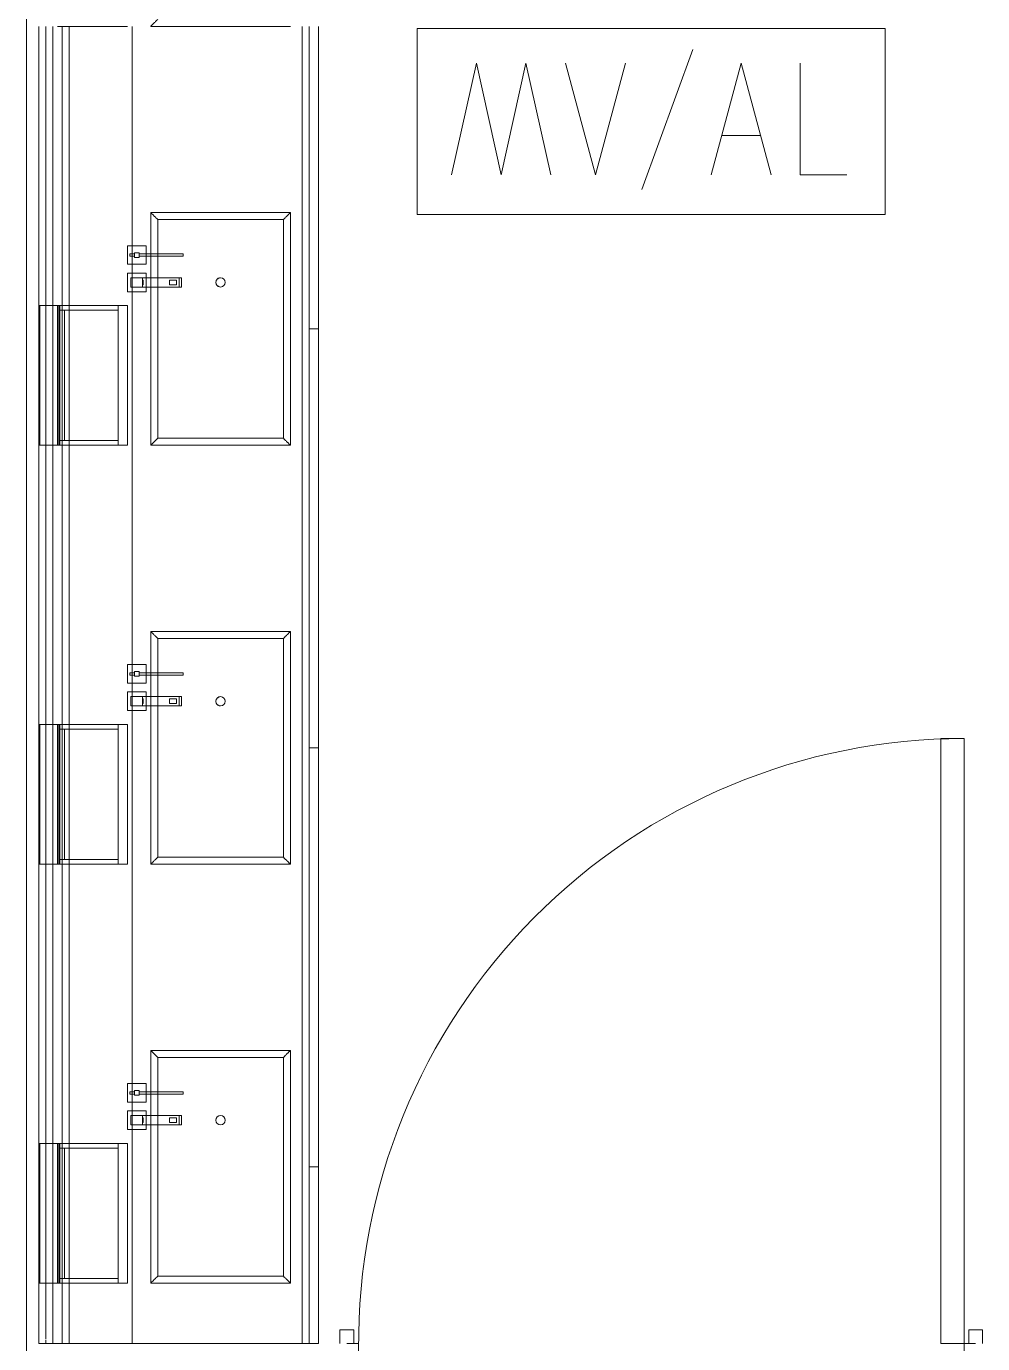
# Model space of a CAD drawing. Header units: millimetres. Extents: x 10569 to 232243, y -25347 to 80743.
# Drawn here: x 78989 to 81043, y 42952 to 45782 of the extents above; entities that cross this region are included whole.
import ezdxf

# ---------------------------------------------------------------- set-up
doc = ezdxf.new("R2010")
doc.units = ezdxf.units.MM
for name, color, linetype, lineweight in [('A-DETL-GENF', 92, 'Continuous', 20), ('A-DOOR', 31, 'Continuous', 20), ('A-DOOR-FRAM', 31, 'Continuous', 30), ('A-GENM', 13, 'Continuous', 20), ('A-WALL', 113, 'Continuous', 20)]:
    doc.layers.add(name, color=color, linetype=linetype, lineweight=lineweight)

# ---------------------------------------------------------------- blocks, each defined once
blk = doc.blocks.new('DLN-Single Door__X01_ - _M08_1300 x 2450 _WH_-16935537-TENDER DRAFT G_F')
at = {"layer": 'A-DOOR', "lineweight": 15}
for p, q in [((-660, 80), (-690, 80)), ((-690, 80), (-690, 50)), ((-660, 50), (-660, 80)), ((690, 80), (660, 80)), ((660, 80), (660, 50)), ((690, 50), (690, 80)), ((-675, 50), (-660, 50)), ((660, 50), (675, 50)), ((-690, -50), (-690, -80)), ((-660, -50), (-675, -50)), ((-660, -80), (-660, -50)), ((-600, -50), (-650, -50)), ((-650, -50), (-650, -1350)), ((-600, -1350), (-600, -50)), ((675, -50), (660, -50)), ((660, -50), (660, -80)), ((690, -80), (690, -50)), ((-690, -80), (-660, -80)), ((660, -80), (690, -80)), ((-650, -1350), (-600, -1350))]:
    blk.add_line(p, q, dxfattribs=at)
blk.add_arc((-650, -50), 1300, 270, 0.5, dxfattribs=at)
at = {"layer": 'A-DOOR-FRAM', "lineweight": 15}
for p, q in [((-625, 50), (-675, 50)), ((-625, 0), (-625, 50)), ((625, 50), (625, 0)), ((675, 50), (625, 50)), ((-650, -50), (-650, 0)), ((-650, 0), (-625, 0)), ((625, 0), (650, 0)), ((650, 0), (650, -50)), ((-675, -50), (-650, -50)), ((650, -50), (675, -50))]:
    blk.add_line(p, q, dxfattribs=at)
blk = doc.blocks.new('DLN_Counter _ Cabinet - DLN_Counter _ Cabinet-15606087-TENDER DRAFT G_F')
at = {"layer": 'A-GENM', "lineweight": 9}
for p, q in [((-235, 525), (235, 525)), ((-235, 255), (-235, 525)), ((235, 525), (235, 255)), ((235, 255), (-235, 255))]:
    blk.add_line(p, q, dxfattribs=at)
blk = doc.blocks.new('DLN_Counter _ Cabinet - DLN_Counter _ Cabinet-15606088-TENDER DRAFT G_F')
at = {"layer": 'A-GENM', "lineweight": 9}
for p, q in [((-235, 525), (235, 525)), ((-235, 255), (-235, 525)), ((235, 525), (235, 255)), ((235, 255), (-235, 255))]:
    blk.add_line(p, q, dxfattribs=at)
blk = doc.blocks.new('DLN_2D-MV_AL - MV_AL_RED_-1735445-TENDER DRAFT G_F')
at = {"layer": 'A-DETL-GENF'}
for p, q in [((502.5, 200), (-502.5, 200)), ((-502.5, 200), (-502.5, -200)), ((-502.5, 200), (502.5, 200)), ((-502.5, -200), (-502.5, 200)), ((502.5, -200), (502.5, 200)), ((502.5, 200), (502.5, -200)), ((89.3, 154.7), (-20.2, -146)), ((-375.6, 125), (-428.8, -115)), ((-375.6, 125), (-322.4, -115)), ((-269.2, 125), (-322.4, -115)), ((-269.2, 125), (-216, -115)), ((-120.1, -115), (-184.4, 125)), ((-120.1, -115), (-55.8, 125)), ((192.7, 125), (128.4, -115)), ((192.7, 125), (257, -115)), ((319.9, 125), (319.9, -115)), ((151.1, -30.3), (234.3, -30.3)), ((319.9, -115), (419.9, -115)), ((-502.5, -200), (502.5, -200)), ((502.5, -200), (-502.5, -200))]:
    blk.add_line(p, q, dxfattribs=at)

msp = doc.modelspace()

# ---------------------------------------------------------------- linework, layer by layer
at = {"layer": 'A-GENM', "lineweight": 9}
for p, q in [((79016.29296, 44882.48546), (79016.29296, 45782.48546)), ((79016.29296, 45782.48546), (79016.29296, 44882.48546)), ((79016.29296, 44882.48546), (79016.29296, 45782.48546)), ((79016.29296, 45782.48546), (79016.29296, 45182.48546)), ((79031.29296, 45782.48546), (79031.29296, 45182.48546)), ((79031.29296, 45782.48546), (79031.29296, 44882.48546)), ((79046.29296, 44882.48546), (79046.29296, 45782.48546)), ((79046.29296, 45782.48546), (79046.29296, 44882.48546)), ((79056.29296, 45782.48546), (79061.29296, 45782.48546)), ((79061.29296, 45782.48546), (79056.29296, 45782.48546)), ((79061.29296, 45782.48546), (79206.29296, 45782.48546)), ((79206.29296, 45782.48546), (79061.29296, 45782.48546)), ((79066.29296, 45782.48546), (79066.29296, 44882.48546)), ((79066.29296, 45782.48546), (79066.29296, 44882.48546)), ((79081.29296, 45782.48546), (79081.29296, 44882.48546)), ((79081.29296, 45782.48546), (79081.29296, 44882.48546)), ((79216.29296, 45311.22339), (79216.29296, 45782.48546)), ((79216.29296, 45782.48546), (79216.29296, 45311.22339)), ((79256.29296, 45782.48546), (79556.29296, 45782.48546)), ((79581.29296, 45782.48546), (79581.29296, 45669.49062)), ((79581.29296, 45782.48546), (79581.29296, 45669.49062)), ((79596.29296, 45782.48546), (79596.29296, 45132.48546)), ((79596.29296, 45132.48546), (79596.29296, 45782.48546)), ((79596.29296, 44882.48546), (79596.29296, 45782.48546)), ((79596.29296, 45782.48546), (79596.29296, 44882.48546)), ((79596.29296, 44882.48546), (79596.29296, 45782.48546)), ((79596.29296, 45782.48546), (79596.29296, 44882.48546)), ((79616.29296, 45782.48546), (79616.29296, 45132.48546)), ((79616.29296, 45132.48546), (79616.29296, 45782.48546)), ((79616.29296, 44882.48546), (79616.29296, 45782.48546)), ((79616.29296, 45782.48546), (79616.29296, 44882.48546)), ((79581.29296, 45669.30364), (79581.29296, 44883.17777)), ((79581.29296, 45669.30364), (79581.29296, 44883.17777)), ((79256.29296, 45293.72339), (79256.29296, 45382.48546)), ((79256.29296, 45382.48546), (79556.29296, 45382.48546)), ((79541.29296, 45367.48546), (79271.29296, 45367.48546)), ((79271.29296, 45367.48546), (79271.29296, 45293.72339)), ((79271.29296, 45293.72339), (79271.29296, 45367.48546)), ((79271.29296, 45367.48546), (79541.29296, 45367.48546)), ((79541.29296, 44897.48546), (79541.29296, 45367.48546)), ((79541.29296, 45367.48546), (79541.29296, 44897.48546)), ((79556.29296, 45382.48546), (79556.29296, 44882.48546)), ((79246.29296, 45311.22339), (79206.29296, 45311.22339)), ((79206.29296, 45311.22339), (79206.29296, 45271.22339)), ((79206.29296, 45271.22339), (79206.29296, 45311.22339)), ((79206.29296, 45311.22339), (79246.29296, 45311.22339)), ((79216.29296, 45293.72339), (79216.29296, 45311.22339)), ((79216.29296, 45311.22339), (79216.29296, 45293.72339)), ((79246.29296, 45293.72339), (79246.29296, 45311.22339)), ((79246.29296, 45311.22339), (79246.29296, 45293.72339)), ((79211.29296, 45293.72339), (79221.29296, 45293.72339)), ((79221.29296, 45293.72339), (79211.29296, 45293.72339)), ((79211.29296, 45293.72339), (79211.29296, 45288.72339)), ((79211.29296, 45293.72339), (79211.29296, 45288.72339)), ((79211.29296, 45288.72339), (79221.29296, 45288.72339)), ((79221.29296, 45288.72339), (79211.29296, 45288.72339)), ((79216.29296, 45288.72339), (79216.29296, 45293.72339)), ((79216.29296, 45293.72339), (79216.29296, 45288.72339)), ((79216.29296, 45271.22339), (79216.29296, 45288.72339)), ((79216.29296, 45288.72339), (79216.29296, 45271.22339)), ((79221.29296, 45296.22339), (79231.29296, 45296.22339)), ((79231.29296, 45296.22339), (79221.29296, 45296.22339)), ((79221.29296, 45286.22339), (79221.29296, 45296.22339)), ((79221.29296, 45296.22339), (79221.29296, 45293.72339)), ((79221.29296, 45288.72339), (79221.29296, 45293.72339)), ((79221.29296, 45293.72339), (79221.29296, 45288.72339)), ((79221.29296, 45293.72339), (79221.29296, 45288.72339)), ((79221.29296, 45288.72339), (79221.29296, 45286.22339)), ((79221.29296, 45286.22339), (79231.29296, 45286.22339)), ((79231.29296, 45286.22339), (79221.29296, 45286.22339)), ((79231.29296, 45296.22339), (79231.29296, 45293.72339)), ((79231.29296, 45296.22339), (79231.29296, 45286.22339)), ((79326.29296, 45293.72339), (79231.29296, 45293.72339)), ((79231.29296, 45293.72339), (79326.29296, 45293.72339)), ((79231.29296, 45293.72339), (79231.29296, 45288.72339)), ((79231.29296, 45288.72339), (79231.29296, 45293.72339)), ((79231.29296, 45293.72339), (79231.29296, 45288.72339)), ((79326.29296, 45288.72339), (79231.29296, 45288.72339)), ((79231.29296, 45288.72339), (79326.29296, 45288.72339)), ((79231.29296, 45288.72339), (79231.29296, 45286.22339)), ((79246.29296, 45289.51287), (79246.29296, 45293.72339)), ((79246.29296, 45293.72339), (79246.29296, 45289.51287)), ((79246.29296, 45271.22339), (79246.29296, 45288.72339)), ((79246.29296, 45288.72339), (79246.29296, 45271.22339)), ((79256.29296, 45290.03918), (79256.29296, 45293.72339)), ((79256.29296, 45242.48546), (79256.29296, 45288.72339)), ((79271.29296, 45293.72339), (79271.29296, 45290.82866)), ((79271.29296, 45290.82866), (79271.29296, 45293.72339)), ((79271.29296, 45288.72339), (79271.29296, 45242.48546)), ((79271.29296, 45242.48546), (79271.29296, 45288.72339)), ((79326.29296, 45288.72339), (79326.29296, 45293.72339)), ((79326.29296, 45293.72339), (79326.29296, 45288.72339)), ((79206.29296, 45271.22339), (79246.29296, 45271.22339)), ((79246.29296, 45271.22339), (79206.29296, 45271.22339)), ((79246.29296, 45252.48546), (79206.29296, 45252.48546)), ((79206.29296, 45252.48546), (79206.29296, 45212.48546)), ((79206.29296, 45212.48546), (79206.29296, 45252.48546)), ((79206.29296, 45252.48546), (79246.29296, 45252.48546)), ((79216.29296, 45252.48546), (79216.29296, 45271.22339)), ((79216.29296, 45271.22339), (79216.29296, 45252.48546)), ((79216.29296, 45242.48546), (79216.29296, 45252.48546)), ((79216.29296, 45252.48546), (79216.29296, 45242.48546)), ((79246.29296, 45242.48546), (79246.29296, 45252.48546)), ((79246.29296, 45252.48546), (79246.29296, 45242.48546)), ((79213.79296, 45242.48546), (79317.15915, 45242.48546)), ((79238.79296, 45242.48546), (79213.79296, 45242.48546)), ((79213.79296, 45222.48546), (79213.79296, 45242.48546)), ((79213.79296, 45242.48546), (79213.79296, 45222.48546)), ((79216.29296, 45222.48546), (79216.29296, 45242.48546)), ((79216.29296, 45242.48546), (79216.29296, 45222.48546)), ((79239.68409, 45242.48546), (79238.79296, 45242.48546)), ((79238.79296, 45242.48546), (79238.79296, 45222.48546)), ((79238.79296, 45237.48546), (79239.79296, 45237.48546)), ((79239.79296, 45237.48546), (79238.79296, 45237.48546)), ((79238.79296, 45227.48546), (79238.79296, 45237.48546)), ((79238.79296, 45237.48546), (79238.79296, 45227.48546)), ((79238.79296, 45227.48546), (79239.79296, 45227.48546)), ((79239.79296, 45227.48546), (79238.79296, 45227.48546)), ((79258.53236, 45242.48546), (79239.68409, 45242.48546)), ((79239.79296, 45237.48546), (79239.79296, 45227.48546)), ((79239.79296, 45237.48546), (79239.79296, 45227.48546)), ((79246.29296, 45222.48546), (79246.29296, 45242.48546)), ((79246.29296, 45242.48546), (79246.29296, 45222.48546)), ((79256.29296, 45222.48546), (79256.29296, 45242.48546)), ((79322.28945, 45242.48546), (79258.53236, 45242.48546)), ((79271.29296, 45242.48546), (79271.29296, 45222.48546)), ((79271.29296, 45222.48546), (79271.29296, 45242.48546)), ((79311.35044, 45237.48546), (79296.35044, 45237.48546)), ((79296.35044, 45237.48546), (79311.35044, 45237.48546)), ((79296.35044, 45237.48546), (79296.35044, 45227.48546)), ((79311.35044, 45227.48546), (79296.35044, 45227.48546)), ((79296.35044, 45227.48546), (79311.35044, 45227.48546)), ((79311.35044, 45227.48546), (79311.35044, 45237.48546)), ((79311.35044, 45237.48546), (79311.35044, 45227.48546)), ((79317.15915, 45242.48546), (79322.28945, 45242.48546)), ((79317.15915, 45242.48546), (79317.15915, 45222.48546)), ((79322.28945, 45242.48546), (79322.28945, 45222.48546)), ((79206.29296, 45212.48546), (79246.29296, 45212.48546)), ((79246.29296, 45212.48546), (79206.29296, 45212.48546)), ((79213.79296, 45222.48546), (79238.79296, 45222.48546)), ((79317.15915, 45222.48546), (79213.79296, 45222.48546)), ((79216.29296, 45212.48546), (79216.29296, 45222.48546)), ((79216.29296, 45222.48546), (79216.29296, 45212.48546)), ((79216.29296, 44882.48546), (79216.29296, 45212.48546)), ((79216.29296, 45212.48546), (79216.29296, 44882.48546)), ((79238.79296, 45222.48546), (79258.53236, 45222.48546)), ((79246.29296, 45212.48546), (79246.29296, 45222.48546)), ((79246.29296, 45222.48546), (79246.29296, 45212.48546)), ((79256.29296, 44882.48546), (79256.29296, 45222.48546)), ((79258.53236, 45222.48546), (79322.28945, 45222.48546)), ((79271.29296, 45222.48546), (79271.29296, 44897.48546)), ((79271.29296, 44897.48546), (79271.29296, 45222.48546)), ((79322.28945, 45222.48546), (79317.15915, 45222.48546)), ((79016.29296, 45182.48546), (79016.29296, 44882.48546)), ((79016.29296, 45182.48546), (79046.29296, 45182.48546)), ((79018.29296, 45182.48546), (79016.29296, 45182.48546)), ((79016.29296, 44882.48546), (79016.29296, 45182.48546)), ((79016.29296, 45182.48546), (79016.29296, 44882.48546)), ((79046.29296, 45182.48546), (79018.29296, 45182.48546)), ((79018.29296, 45182.48546), (79018.29296, 44882.48546)), ((79018.29296, 45182.48546), (79018.29296, 44882.48546)), ((79031.29296, 45182.48546), (79031.29296, 44882.48546)), ((79046.29296, 45182.48546), (79061.29296, 45182.48546)), ((79059.29296, 45182.48546), (79046.29296, 45182.48546)), ((79056.29296, 44882.48546), (79056.29296, 45182.48546)), ((79056.29296, 45182.48546), (79061.29296, 45182.48546)), ((79061.29296, 45182.48546), (79056.29296, 45182.48546)), ((79056.29296, 45182.48546), (79056.29296, 44882.48546)), ((79061.29296, 45182.48546), (79059.29296, 45182.48546)), ((79059.29296, 45182.48546), (79059.29296, 44882.48546)), ((79059.29296, 45182.48546), (79059.29296, 44882.48546)), ((79061.29296, 45182.48546), (79206.29296, 45182.48546)), ((79206.29296, 45182.48546), (79061.29296, 45182.48546)), ((79061.29296, 45182.48546), (79061.29296, 44882.48546)), ((79061.29296, 45182.48546), (79061.29296, 44882.48546)), ((79186.29296, 45182.48546), (79061.29296, 45182.48546)), ((79061.29296, 45182.48546), (79186.29296, 45182.48546)), ((79061.29296, 45172.48546), (79061.29296, 45182.48546)), ((79061.29296, 45172.48546), (79061.29296, 45182.48546)), ((79186.29296, 45172.48546), (79061.29296, 45172.48546)), ((79061.29296, 45172.48546), (79071.29296, 45172.48546)), ((79061.29296, 44892.48546), (79061.29296, 45172.48546)), ((79061.29296, 45172.48546), (79061.29296, 44892.48546)), ((79061.29296, 45172.48546), (79186.29296, 45172.48546)), ((79186.29296, 45172.48546), (79061.29296, 45172.48546)), ((79071.29296, 45172.48546), (79186.29296, 45172.48546)), ((79071.29296, 45172.48546), (79071.29296, 44892.48546)), ((79071.29296, 44892.48546), (79071.29296, 45172.48546)), ((79186.29296, 45182.48546), (79186.29296, 45172.48546)), ((79186.29296, 45172.48546), (79186.29296, 45182.48546)), ((79206.29296, 45182.48546), (79186.29296, 45182.48546)), ((79206.29296, 45182.48546), (79186.29296, 45182.48546)), ((79186.29296, 44882.48546), (79186.29296, 45182.48546)), ((79186.29296, 45182.48546), (79186.29296, 44882.48546)), ((79186.29296, 45172.48546), (79186.29296, 44892.48546)), ((79186.29296, 45172.48546), (79186.29296, 44892.48546)), ((79206.29296, 45182.48546), (79206.29296, 44882.48546)), ((79206.29296, 44882.48546), (79206.29296, 45182.48546)), ((79206.29296, 45182.48546), (79206.29296, 44882.48546)), ((79206.29296, 44882.48546), (79206.29296, 45182.48546)), ((79596.29296, 45132.48546), (79616.29296, 45132.48546)), ((79616.29296, 45132.48546), (79596.29296, 45132.48546)), ((79596.29296, 44882.48546), (79596.29296, 45132.48546)), ((79596.29296, 45132.48546), (79596.29296, 44882.48546)), ((79596.29296, 45132.48546), (79616.29296, 45132.48546)), ((79616.29296, 45132.48546), (79596.29296, 45132.48546)), ((79616.29296, 44882.48546), (79616.29296, 45132.48546)), ((79616.29296, 45132.48546), (79616.29296, 44882.48546)), ((79071.29296, 44892.48546), (79061.29296, 44892.48546)), ((79061.29296, 44892.48546), (79186.29296, 44892.48546)), ((79186.29296, 44892.48546), (79061.29296, 44892.48546)), ((79061.29296, 44892.48546), (79186.29296, 44892.48546)), ((79061.29296, 44882.48546), (79061.29296, 44892.48546)), ((79061.29296, 44882.48546), (79061.29296, 44892.48546)), ((79186.29296, 44892.48546), (79071.29296, 44892.48546)), ((79186.29296, 44892.48546), (79186.29296, 44882.48546)), ((79186.29296, 44882.48546), (79186.29296, 44892.48546)), ((79271.29296, 44897.48546), (79541.29296, 44897.48546)), ((79541.29296, 44897.48546), (79271.29296, 44897.48546)), ((79016.29296, 43982.48546), (79016.29296, 44882.48546)), ((79016.29296, 44882.48546), (79016.29296, 43982.48546)), ((79016.29296, 43982.48546), (79016.29296, 44882.48546)), ((79016.29296, 44882.48546), (79016.29296, 44282.48546)), ((79016.29296, 44882.48546), (79018.29296, 44882.48546)), ((79046.29296, 44882.48546), (79016.29296, 44882.48546)), ((79018.29296, 44882.48546), (79046.29296, 44882.48546)), ((79031.29296, 44882.48546), (79031.29296, 44282.48546)), ((79031.29296, 44882.48546), (79031.29296, 43982.48546)), ((79046.29296, 43982.48546), (79046.29296, 44882.48546)), ((79046.29296, 44882.48546), (79046.29296, 43982.48546)), ((79046.29296, 44882.48546), (79056.29296, 44882.48546)), ((79056.29296, 44882.48546), (79046.29296, 44882.48546)), ((79056.29296, 44882.48546), (79061.29296, 44882.48546)), ((79061.29296, 44882.48546), (79056.29296, 44882.48546)), ((79056.29296, 44882.48546), (79059.29296, 44882.48546)), ((79061.29296, 44882.48546), (79056.29296, 44882.48546)), ((79059.29296, 44882.48546), (79061.29296, 44882.48546)), ((79061.29296, 44882.48546), (79206.29296, 44882.48546)), ((79206.29296, 44882.48546), (79061.29296, 44882.48546)), ((79061.29296, 44882.48546), (79186.29296, 44882.48546)), ((79186.29296, 44882.48546), (79061.29296, 44882.48546)), ((79066.29296, 44882.48546), (79066.29296, 43982.48546)), ((79066.29296, 44882.48546), (79066.29296, 43982.48546)), ((79081.29296, 44882.48546), (79081.29296, 43982.48546)), ((79081.29296, 44882.48546), (79081.29296, 43982.48546)), ((79186.29296, 44882.48546), (79206.29296, 44882.48546)), ((79186.29296, 44882.48546), (79206.29296, 44882.48546)), ((79216.29296, 44411.22339), (79216.29296, 44882.48546)), ((79216.29296, 44882.48546), (79216.29296, 44411.22339)), ((79256.29296, 44882.48546), (79556.29296, 44882.48546)), ((79556.29296, 44882.48546), (79256.29296, 44882.48546)), ((79581.29296, 44882.48546), (79581.29296, 43983.17777)), ((79581.29296, 44882.48546), (79581.29296, 43983.17777)), ((79596.29296, 44882.48546), (79596.29296, 44232.48546)), ((79596.29296, 44232.48546), (79596.29296, 44882.48546)), ((79596.29296, 43982.48546), (79596.29296, 44882.48546)), ((79596.29296, 44882.48546), (79596.29296, 43982.48546)), ((79596.29296, 43982.48546), (79596.29296, 44882.48546)), ((79596.29296, 44882.48546), (79596.29296, 43982.48546)), ((79616.29296, 44882.48546), (79616.29296, 44232.48546)), ((79616.29296, 44232.48546), (79616.29296, 44882.48546)), ((79616.29296, 43982.48546), (79616.29296, 44882.48546)), ((79616.29296, 44882.48546), (79616.29296, 43982.48546)), ((79256.29296, 44393.72339), (79256.29296, 44482.48546)), ((79256.29296, 44482.48546), (79556.29296, 44482.48546)), ((79541.29296, 44467.48546), (79271.29296, 44467.48546)), ((79271.29296, 44467.48546), (79271.29296, 44393.72339)), ((79271.29296, 44393.72339), (79271.29296, 44467.48546)), ((79271.29296, 44467.48546), (79541.29296, 44467.48546)), ((79541.29296, 43997.48546), (79541.29296, 44467.48546)), ((79541.29296, 44467.48546), (79541.29296, 43997.48546)), ((79556.29296, 44482.48546), (79556.29296, 43982.48546)), ((79246.29296, 44411.22339), (79206.29296, 44411.22339)), ((79206.29296, 44411.22339), (79206.29296, 44371.22339)), ((79206.29296, 44371.22339), (79206.29296, 44411.22339)), ((79206.29296, 44411.22339), (79246.29296, 44411.22339)), ((79216.29296, 44393.72339), (79216.29296, 44411.22339)), ((79216.29296, 44411.22339), (79216.29296, 44393.72339)), ((79246.29296, 44393.72339), (79246.29296, 44411.22339)), ((79246.29296, 44411.22339), (79246.29296, 44393.72339)), ((79211.29296, 44393.72339), (79221.29296, 44393.72339)), ((79221.29296, 44393.72339), (79211.29296, 44393.72339)), ((79211.29296, 44393.72339), (79211.29296, 44388.72339)), ((79211.29296, 44393.72339), (79211.29296, 44388.72339)), ((79211.29296, 44388.72339), (79221.29296, 44388.72339)), ((79221.29296, 44388.72339), (79211.29296, 44388.72339)), ((79216.29296, 44388.72339), (79216.29296, 44393.72339)), ((79216.29296, 44393.72339), (79216.29296, 44388.72339)), ((79216.29296, 44371.22339), (79216.29296, 44388.72339)), ((79216.29296, 44388.72339), (79216.29296, 44371.22339)), ((79221.29296, 44396.22339), (79231.29296, 44396.22339)), ((79231.29296, 44396.22339), (79221.29296, 44396.22339)), ((79221.29296, 44386.22339), (79221.29296, 44396.22339)), ((79221.29296, 44396.22339), (79221.29296, 44393.72339)), ((79221.29296, 44393.72339), (79221.29296, 44388.72339)), ((79221.29296, 44393.72339), (79221.29296, 44388.72339)), ((79221.29296, 44388.72339), (79221.29296, 44393.72339)), ((79221.29296, 44388.72339), (79221.29296, 44386.22339)), ((79221.29296, 44386.22339), (79231.29296, 44386.22339)), ((79231.29296, 44386.22339), (79221.29296, 44386.22339)), ((79231.29296, 44396.22339), (79231.29296, 44393.72339)), ((79231.29296, 44396.22339), (79231.29296, 44386.22339)), ((79231.29296, 44393.72339), (79231.29296, 44388.72339)), ((79231.29296, 44393.72339), (79231.29296, 44388.72339)), ((79231.29296, 44393.72339), (79326.29296, 44393.72339)), ((79326.29296, 44393.72339), (79231.29296, 44393.72339)), ((79231.29296, 44388.72339), (79231.29296, 44393.72339)), ((79326.29296, 44388.72339), (79231.29296, 44388.72339)), ((79231.29296, 44388.72339), (79326.29296, 44388.72339)), ((79231.29296, 44388.72339), (79231.29296, 44386.22339)), ((79246.29296, 44388.72339), (79246.29296, 44393.72339)), ((79246.29296, 44393.72339), (79246.29296, 44388.72339)), ((79246.29296, 44371.22339), (79246.29296, 44388.72339)), ((79246.29296, 44388.72339), (79246.29296, 44371.22339)), ((79256.29296, 44388.72339), (79256.29296, 44393.72339)), ((79256.29296, 44342.48546), (79256.29296, 44388.72339)), ((79271.29296, 44393.72339), (79271.29296, 44388.72339)), ((79271.29296, 44388.72339), (79271.29296, 44393.72339)), ((79271.29296, 44388.72339), (79271.29296, 44342.48546)), ((79271.29296, 44342.48546), (79271.29296, 44388.72339)), ((79326.29296, 44388.72339), (79326.29296, 44393.72339)), ((79326.29296, 44393.72339), (79326.29296, 44388.72339)), ((79206.29296, 44371.22339), (79246.29296, 44371.22339)), ((79246.29296, 44371.22339), (79206.29296, 44371.22339)), ((79246.29296, 44352.48546), (79206.29296, 44352.48546)), ((79206.29296, 44352.48546), (79206.29296, 44312.48546)), ((79206.29296, 44312.48546), (79206.29296, 44352.48546)), ((79206.29296, 44352.48546), (79246.29296, 44352.48546)), ((79216.29296, 44352.48546), (79216.29296, 44371.22339)), ((79216.29296, 44371.22339), (79216.29296, 44352.48546)), ((79216.29296, 44342.48546), (79216.29296, 44352.48546)), ((79216.29296, 44352.48546), (79216.29296, 44342.48546)), ((79246.29296, 44342.48546), (79246.29296, 44352.48546)), ((79246.29296, 44352.48546), (79246.29296, 44342.48546)), ((79213.79296, 44342.48546), (79317.15915, 44342.48546)), ((79238.79296, 44342.48546), (79213.79296, 44342.48546)), ((79213.79296, 44322.48546), (79213.79296, 44342.48546)), ((79213.79296, 44342.48546), (79213.79296, 44322.48546)), ((79213.79296, 44322.48546), (79238.79296, 44322.48546)), ((79317.15915, 44322.48546), (79213.79296, 44322.48546)), ((79216.29296, 44322.48546), (79216.29296, 44342.48546)), ((79216.29296, 44342.48546), (79216.29296, 44322.48546)), ((79216.29296, 44312.48546), (79216.29296, 44322.48546)), ((79216.29296, 44322.48546), (79216.29296, 44312.48546)), ((79258.53236, 44342.48546), (79238.79296, 44342.48546)), ((79238.79296, 44342.48546), (79238.79296, 44322.48546)), ((79238.79296, 44337.48546), (79239.79296, 44337.48546)), ((79239.79296, 44337.48546), (79238.79296, 44337.48546)), ((79238.79296, 44327.48546), (79238.79296, 44337.48546)), ((79238.79296, 44337.48546), (79238.79296, 44327.48546)), ((79238.79296, 44327.48546), (79239.79296, 44327.48546)), ((79239.79296, 44327.48546), (79238.79296, 44327.48546)), ((79238.79296, 44322.48546), (79258.53236, 44322.48546)), ((79239.79296, 44337.48546), (79239.79296, 44327.48546)), ((79239.79296, 44337.48546), (79239.79296, 44327.48546)), ((79246.29296, 44322.48546), (79246.29296, 44342.48546)), ((79246.29296, 44342.48546), (79246.29296, 44322.48546)), ((79246.29296, 44312.48546), (79246.29296, 44322.48546)), ((79246.29296, 44322.48546), (79246.29296, 44312.48546)), ((79256.29296, 44322.48546), (79256.29296, 44342.48546)), ((79256.29296, 43982.48546), (79256.29296, 44322.48546)), ((79322.28945, 44342.48546), (79258.53236, 44342.48546)), ((79258.53236, 44322.48546), (79322.28945, 44322.48546)), ((79271.29296, 44342.48546), (79271.29296, 44322.48546)), ((79271.29296, 44322.48546), (79271.29296, 44342.48546)), ((79271.29296, 44322.48546), (79271.29296, 43997.48546)), ((79271.29296, 43997.48546), (79271.29296, 44322.48546)), ((79296.35044, 44337.48546), (79296.35044, 44327.48546)), ((79311.35044, 44337.48546), (79296.35044, 44337.48546)), ((79296.35044, 44337.48546), (79311.35044, 44337.48546)), ((79311.35044, 44327.48546), (79296.35044, 44327.48546)), ((79296.35044, 44327.48546), (79311.35044, 44327.48546)), ((79311.35044, 44327.48546), (79311.35044, 44337.48546)), ((79311.35044, 44337.48546), (79311.35044, 44327.48546)), ((79317.15915, 44342.48546), (79322.28945, 44342.48546)), ((79317.15915, 44342.48546), (79317.15915, 44322.48546)), ((79322.28945, 44322.48546), (79317.15915, 44322.48546)), ((79322.28945, 44342.48546), (79322.28945, 44322.48546)), ((79206.29296, 44312.48546), (79246.29296, 44312.48546)), ((79246.29296, 44312.48546), (79206.29296, 44312.48546)), ((79216.29296, 43982.48546), (79216.29296, 44312.48546)), ((79216.29296, 44312.48546), (79216.29296, 43982.48546)), ((79016.29296, 44282.48546), (79016.29296, 43982.48546)), ((79016.29296, 44282.48546), (79046.29296, 44282.48546)), ((79018.29296, 44282.48546), (79016.29296, 44282.48546)), ((79016.29296, 43982.48546), (79016.29296, 44282.48546)), ((79016.29296, 44282.48546), (79016.29296, 43982.48546)), ((79046.29296, 44282.48546), (79018.29296, 44282.48546)), ((79018.29296, 44282.48546), (79018.29296, 43982.48546)), ((79018.29296, 44282.48546), (79018.29296, 43982.48546)), ((79031.29296, 44282.48546), (79031.29296, 43982.48546)), ((79046.29296, 44282.48546), (79061.29296, 44282.48546)), ((79059.29296, 44282.48546), (79046.29296, 44282.48546)), ((79056.29296, 43982.48546), (79056.29296, 44282.48546)), ((79056.29296, 44282.48546), (79061.29296, 44282.48546)), ((79061.29296, 44282.48546), (79056.29296, 44282.48546)), ((79056.29296, 44282.48546), (79056.29296, 43982.48546)), ((79061.29296, 44282.48546), (79059.29296, 44282.48546)), ((79059.29296, 44282.48546), (79059.29296, 43982.48546)), ((79059.29296, 44282.48546), (79059.29296, 43982.48546)), ((79061.29296, 44282.48546), (79206.29296, 44282.48546)), ((79206.29296, 44282.48546), (79061.29296, 44282.48546)), ((79061.29296, 44282.48546), (79061.29296, 43982.48546)), ((79061.29296, 44282.48546), (79061.29296, 43982.48546)), ((79186.29296, 44282.48546), (79061.29296, 44282.48546)), ((79061.29296, 44282.48546), (79186.29296, 44282.48546)), ((79061.29296, 44272.48546), (79061.29296, 44282.48546)), ((79061.29296, 44272.48546), (79061.29296, 44282.48546)), ((79186.29296, 44272.48546), (79061.29296, 44272.48546)), ((79061.29296, 44272.48546), (79071.29296, 44272.48546)), ((79061.29296, 43992.48546), (79061.29296, 44272.48546)), ((79061.29296, 44272.48546), (79061.29296, 43992.48546)), ((79061.29296, 44272.48546), (79186.29296, 44272.48546)), ((79186.29296, 44272.48546), (79061.29296, 44272.48546)), ((79071.29296, 44272.48546), (79186.29296, 44272.48546)), ((79071.29296, 44272.48546), (79071.29296, 43992.48546)), ((79071.29296, 43992.48546), (79071.29296, 44272.48546)), ((79186.29296, 44282.48546), (79186.29296, 44272.48546)), ((79186.29296, 44272.48546), (79186.29296, 44282.48546)), ((79206.29296, 44282.48546), (79186.29296, 44282.48546)), ((79206.29296, 44282.48546), (79186.29296, 44282.48546)), ((79186.29296, 43982.48546), (79186.29296, 44282.48546)), ((79186.29296, 44282.48546), (79186.29296, 43982.48546)), ((79186.29296, 44272.48546), (79186.29296, 43992.48546)), ((79186.29296, 44272.48546), (79186.29296, 43992.48546)), ((79206.29296, 44282.48546), (79206.29296, 43982.48546)), ((79206.29296, 43982.48546), (79206.29296, 44282.48546)), ((79206.29296, 44282.48546), (79206.29296, 43982.48546)), ((79206.29296, 43982.48546), (79206.29296, 44282.48546)), ((79596.29296, 44232.48546), (79616.29296, 44232.48546)), ((79616.29296, 44232.48546), (79596.29296, 44232.48546)), ((79596.29296, 43982.48546), (79596.29296, 44232.48546)), ((79596.29296, 44232.48546), (79596.29296, 43982.48546)), ((79596.29296, 44232.48546), (79616.29296, 44232.48546)), ((79616.29296, 44232.48546), (79596.29296, 44232.48546)), ((79616.29296, 43982.48546), (79616.29296, 44232.48546)), ((79616.29296, 44232.48546), (79616.29296, 43982.48546)), ((79016.29296, 42952.48546), (79016.29296, 43982.48546)), ((79016.29296, 43982.48546), (79016.29296, 42952.48546)), ((79016.29296, 42952.48546), (79016.29296, 43982.48546)), ((79016.29296, 43982.48546), (79016.29296, 43382.48546)), ((79016.29296, 43982.48546), (79018.29296, 43982.48546)), ((79046.29296, 43982.48546), (79016.29296, 43982.48546)), ((79018.29296, 43982.48546), (79046.29296, 43982.48546)), ((79031.29296, 43982.48546), (79031.29296, 43382.48546)), ((79031.29296, 43982.48546), (79031.29296, 42962.74862)), ((79046.29296, 42952.48546), (79046.29296, 43982.48546)), ((79046.29296, 43982.48546), (79046.29296, 42952.48546)), ((79046.29296, 43982.48546), (79056.29296, 43982.48546)), ((79056.29296, 43982.48546), (79046.29296, 43982.48546)), ((79056.29296, 43982.48546), (79061.29296, 43982.48546)), ((79061.29296, 43982.48546), (79056.29296, 43982.48546)), ((79056.29296, 43982.48546), (79059.29296, 43982.48546)), ((79061.29296, 43982.48546), (79056.29296, 43982.48546)), ((79059.29296, 43982.48546), (79061.29296, 43982.48546)), ((79071.29296, 43992.48546), (79061.29296, 43992.48546)), ((79061.29296, 43992.48546), (79186.29296, 43992.48546)), ((79186.29296, 43992.48546), (79061.29296, 43992.48546)), ((79061.29296, 43992.48546), (79186.29296, 43992.48546)), ((79061.29296, 43982.48546), (79061.29296, 43992.48546)), ((79061.29296, 43982.48546), (79061.29296, 43992.48546)), ((79061.29296, 43982.48546), (79206.29296, 43982.48546)), ((79206.29296, 43982.48546), (79061.29296, 43982.48546)), ((79061.29296, 43982.48546), (79186.29296, 43982.48546)), ((79186.29296, 43982.48546), (79061.29296, 43982.48546)), ((79066.29296, 43982.48546), (79066.29296, 42952.48546)), ((79066.29296, 43982.48546), (79066.29296, 42952.48546)), ((79186.29296, 43992.48546), (79071.29296, 43992.48546)), ((79081.29296, 43982.48546), (79081.29296, 42952.48546)), ((79081.29296, 43982.48546), (79081.29296, 42952.48546)), ((79186.29296, 43992.48546), (79186.29296, 43982.48546)), ((79186.29296, 43982.48546), (79186.29296, 43992.48546)), ((79186.29296, 43982.48546), (79206.29296, 43982.48546)), ((79186.29296, 43982.48546), (79206.29296, 43982.48546)), ((79216.29296, 43511.22339), (79216.29296, 43982.48546)), ((79216.29296, 43982.48546), (79216.29296, 43511.22339)), ((79256.29296, 43982.48546), (79556.29296, 43982.48546)), ((79556.29296, 43982.48546), (79256.29296, 43982.48546)), ((79271.29296, 43997.48546), (79541.29296, 43997.48546)), ((79541.29296, 43997.48546), (79271.29296, 43997.48546)), ((79581.29296, 43982.48546), (79581.29296, 42952.48546)), ((79581.29296, 43982.48546), (79581.29296, 42952.48546)), ((79596.29296, 43982.48546), (79596.29296, 43332.48546)), ((79596.29296, 43332.48546), (79596.29296, 43982.48546)), ((79596.29296, 42952.48546), (79596.29296, 43982.48546)), ((79596.29296, 43982.48546), (79596.29296, 42952.48546)), ((79596.29296, 42952.48546), (79596.29296, 43982.48546)), ((79596.29296, 43982.48546), (79596.29296, 42952.48546)), ((79616.29296, 43982.48546), (79616.29296, 43332.48546)), ((79616.29296, 43332.48546), (79616.29296, 43982.48546)), ((79616.29296, 42952.48546), (79616.29296, 43982.48546)), ((79616.29296, 43982.48546), (79616.29296, 42952.48546)), ((79256.29296, 43493.72339), (79256.29296, 43582.48546)), ((79256.29296, 43582.48546), (79556.29296, 43582.48546)), ((79556.29296, 43582.48546), (79556.29296, 43082.48546)), ((79541.29296, 43567.48546), (79271.29296, 43567.48546)), ((79271.29296, 43567.48546), (79271.29296, 43493.72339)), ((79271.29296, 43493.72339), (79271.29296, 43567.48546)), ((79271.29296, 43567.48546), (79541.29296, 43567.48546)), ((79541.29296, 43097.48546), (79541.29296, 43567.48546)), ((79541.29296, 43567.48546), (79541.29296, 43097.48546)), ((79246.29296, 43511.22339), (79206.29296, 43511.22339)), ((79206.29296, 43511.22339), (79206.29296, 43471.22339)), ((79206.29296, 43471.22339), (79206.29296, 43511.22339)), ((79206.29296, 43511.22339), (79246.29296, 43511.22339)), ((79216.29296, 43493.72339), (79216.29296, 43511.22339)), ((79216.29296, 43511.22339), (79216.29296, 43493.72339)), ((79246.29296, 43493.72339), (79246.29296, 43511.22339)), ((79246.29296, 43511.22339), (79246.29296, 43493.72339)), ((79206.29296, 43471.22339), (79246.29296, 43471.22339)), ((79246.29296, 43471.22339), (79206.29296, 43471.22339)), ((79211.29296, 43493.72339), (79221.29296, 43493.72339)), ((79221.29296, 43493.72339), (79211.29296, 43493.72339)), ((79211.29296, 43493.72339), (79211.29296, 43488.72339)), ((79211.29296, 43493.72339), (79211.29296, 43488.72339)), ((79211.29296, 43488.72339), (79221.29296, 43488.72339)), ((79221.29296, 43488.72339), (79211.29296, 43488.72339)), ((79216.29296, 43488.72339), (79216.29296, 43493.72339)), ((79216.29296, 43493.72339), (79216.29296, 43488.72339)), ((79216.29296, 43471.22339), (79216.29296, 43488.72339)), ((79216.29296, 43488.72339), (79216.29296, 43471.22339)), ((79216.29296, 43452.48546), (79216.29296, 43471.22339)), ((79216.29296, 43471.22339), (79216.29296, 43452.48546)), ((79221.29296, 43496.22339), (79231.29296, 43496.22339)), ((79231.29296, 43496.22339), (79221.29296, 43496.22339)), ((79221.29296, 43486.22339), (79221.29296, 43496.22339)), ((79221.29296, 43496.22339), (79221.29296, 43493.72339)), ((79221.29296, 43493.72339), (79221.29296, 43488.72339)), ((79221.29296, 43493.72339), (79221.29296, 43488.72339)), ((79221.29296, 43488.72339), (79221.29296, 43493.72339)), ((79221.29296, 43488.72339), (79221.29296, 43486.22339)), ((79221.29296, 43486.22339), (79231.29296, 43486.22339)), ((79231.29296, 43486.22339), (79221.29296, 43486.22339)), ((79231.29296, 43496.22339), (79231.29296, 43493.72339)), ((79231.29296, 43496.22339), (79231.29296, 43486.22339)), ((79231.29296, 43493.72339), (79231.29296, 43488.72339)), ((79231.29296, 43493.72339), (79231.29296, 43488.72339)), ((79231.29296, 43493.72339), (79326.29296, 43493.72339)), ((79326.29296, 43493.72339), (79231.29296, 43493.72339)), ((79231.29296, 43488.72339), (79231.29296, 43493.72339)), ((79326.29296, 43488.72339), (79231.29296, 43488.72339)), ((79231.29296, 43488.72339), (79326.29296, 43488.72339)), ((79231.29296, 43488.72339), (79231.29296, 43486.22339)), ((79246.29296, 43488.72339), (79246.29296, 43493.72339)), ((79246.29296, 43493.72339), (79246.29296, 43488.72339)), ((79246.29296, 43471.22339), (79246.29296, 43488.72339)), ((79246.29296, 43488.72339), (79246.29296, 43471.22339)), ((79256.29296, 43488.72339), (79256.29296, 43493.72339)), ((79256.29296, 43442.48546), (79256.29296, 43488.72339)), ((79271.29296, 43493.72339), (79271.29296, 43488.72339)), ((79271.29296, 43488.72339), (79271.29296, 43493.72339)), ((79271.29296, 43488.72339), (79271.29296, 43442.48546)), ((79271.29296, 43442.48546), (79271.29296, 43488.72339)), ((79326.29296, 43488.72339), (79326.29296, 43493.72339)), ((79326.29296, 43493.72339), (79326.29296, 43488.72339)), ((79246.29296, 43452.48546), (79206.29296, 43452.48546)), ((79206.29296, 43452.48546), (79206.29296, 43412.48546)), ((79206.29296, 43412.48546), (79206.29296, 43452.48546)), ((79206.29296, 43452.48546), (79246.29296, 43452.48546)), ((79213.79296, 43442.48546), (79317.15915, 43442.48546)), ((79238.79296, 43442.48546), (79213.79296, 43442.48546)), ((79213.79296, 43422.48546), (79213.79296, 43442.48546)), ((79213.79296, 43442.48546), (79213.79296, 43422.48546)), ((79216.29296, 43442.48546), (79216.29296, 43452.48546)), ((79216.29296, 43452.48546), (79216.29296, 43442.48546)), ((79216.29296, 43422.48546), (79216.29296, 43442.48546)), ((79216.29296, 43442.48546), (79216.29296, 43422.48546)), ((79258.53236, 43442.48546), (79238.79296, 43442.48546)), ((79238.79296, 43442.48546), (79238.79296, 43422.48546)), ((79246.29296, 43442.48546), (79246.29296, 43452.48546)), ((79246.29296, 43452.48546), (79246.29296, 43442.48546)), ((79246.29296, 43422.48546), (79246.29296, 43442.48546)), ((79246.29296, 43442.48546), (79246.29296, 43422.48546)), ((79256.29296, 43422.48546), (79256.29296, 43442.48546)), ((79322.28945, 43442.48546), (79258.53236, 43442.48546)), ((79271.29296, 43442.48546), (79271.29296, 43422.48546)), ((79271.29296, 43422.48546), (79271.29296, 43442.48546)), ((79317.15915, 43442.48546), (79322.28945, 43442.48546)), ((79317.15915, 43442.48546), (79317.15915, 43422.48546)), ((79322.28945, 43442.48546), (79322.28945, 43422.48546)), ((79206.29296, 43412.48546), (79246.29296, 43412.48546)), ((79246.29296, 43412.48546), (79206.29296, 43412.48546)), ((79213.79296, 43422.48546), (79238.79296, 43422.48546)), ((79317.15915, 43422.48546), (79213.79296, 43422.48546)), ((79216.29296, 43412.48546), (79216.29296, 43422.48546)), ((79216.29296, 43422.48546), (79216.29296, 43412.48546)), ((79216.29296, 42952.48546), (79216.29296, 43412.48546)), ((79216.29296, 43412.48546), (79216.29296, 42952.48546)), ((79238.79296, 43437.48546), (79239.79296, 43437.48546)), ((79239.79296, 43437.48546), (79238.79296, 43437.48546)), ((79238.79296, 43427.48546), (79238.79296, 43437.48546)), ((79238.79296, 43437.48546), (79238.79296, 43427.48546)), ((79238.79296, 43427.48546), (79239.79296, 43427.48546)), ((79239.79296, 43427.48546), (79238.79296, 43427.48546)), ((79238.79296, 43422.48546), (79242.30454, 43422.48546)), ((79239.79296, 43437.48546), (79239.79296, 43427.48546)), ((79239.79296, 43437.48546), (79239.79296, 43427.48546)), ((79242.30454, 43422.48546), (79258.53236, 43422.48546)), ((79246.29296, 43412.48546), (79246.29296, 43422.48546)), ((79246.29296, 43422.48546), (79246.29296, 43412.48546)), ((79256.29296, 43082.48546), (79256.29296, 43422.48546)), ((79258.53236, 43422.48546), (79322.28945, 43422.48546)), ((79271.29296, 43422.48546), (79271.29296, 43097.48546)), ((79271.29296, 43097.48546), (79271.29296, 43422.48546)), ((79296.35044, 43437.48546), (79296.35044, 43427.48546)), ((79311.35044, 43437.48546), (79296.35044, 43437.48546)), ((79296.35044, 43437.48546), (79311.35044, 43437.48546)), ((79311.35044, 43427.48546), (79296.35044, 43427.48546)), ((79296.35044, 43427.48546), (79311.35044, 43427.48546)), ((79311.35044, 43427.48546), (79311.35044, 43437.48546)), ((79311.35044, 43437.48546), (79311.35044, 43427.48546)), ((79322.28945, 43422.48546), (79317.15915, 43422.48546)), ((79016.29296, 43382.48546), (79016.29296, 43082.48546)), ((79016.29296, 43382.48546), (79046.29296, 43382.48546)), ((79018.29296, 43382.48546), (79016.29296, 43382.48546)), ((79016.29296, 43082.48546), (79016.29296, 43382.48546)), ((79016.29296, 43382.48546), (79016.29296, 43082.48546)), ((79046.29296, 43382.48546), (79018.29296, 43382.48546)), ((79018.29296, 43382.48546), (79018.29296, 43082.48546)), ((79018.29296, 43382.48546), (79018.29296, 43082.48546)), ((79031.29296, 43382.48546), (79031.29296, 43082.48546)), ((79046.29296, 43382.48546), (79061.29296, 43382.48546)), ((79059.29296, 43382.48546), (79046.29296, 43382.48546)), ((79056.29296, 43082.48546), (79056.29296, 43382.48546)), ((79056.29296, 43382.48546), (79061.29296, 43382.48546)), ((79061.29296, 43382.48546), (79056.29296, 43382.48546)), ((79056.29296, 43382.48546), (79056.29296, 43082.48546)), ((79061.29296, 43382.48546), (79059.29296, 43382.48546)), ((79059.29296, 43382.48546), (79059.29296, 43082.48546)), ((79059.29296, 43382.48546), (79059.29296, 43082.48546)), ((79061.29296, 43382.48546), (79206.29296, 43382.48546)), ((79206.29296, 43382.48546), (79061.29296, 43382.48546)), ((79061.29296, 43382.48546), (79061.29296, 43082.48546)), ((79061.29296, 43382.48546), (79061.29296, 43082.48546)), ((79186.29296, 43382.48546), (79061.29296, 43382.48546)), ((79061.29296, 43382.48546), (79186.29296, 43382.48546)), ((79061.29296, 43372.48546), (79061.29296, 43382.48546)), ((79061.29296, 43372.48546), (79061.29296, 43382.48546)), ((79186.29296, 43372.48546), (79061.29296, 43372.48546)), ((79061.29296, 43372.48546), (79071.29296, 43372.48546)), ((79061.29296, 43092.48546), (79061.29296, 43372.48546)), ((79061.29296, 43372.48546), (79061.29296, 43092.48546)), ((79061.29296, 43372.48546), (79186.29296, 43372.48546)), ((79186.29296, 43372.48546), (79061.29296, 43372.48546)), ((79071.29296, 43372.48546), (79186.29296, 43372.48546)), ((79071.29296, 43372.48546), (79071.29296, 43092.48546)), ((79071.29296, 43092.48546), (79071.29296, 43372.48546)), ((79186.29296, 43382.48546), (79186.29296, 43372.48546)), ((79186.29296, 43372.48546), (79186.29296, 43382.48546)), ((79206.29296, 43382.48546), (79186.29296, 43382.48546)), ((79206.29296, 43382.48546), (79186.29296, 43382.48546)), ((79186.29296, 43082.48546), (79186.29296, 43382.48546)), ((79186.29296, 43382.48546), (79186.29296, 43082.48546)), ((79186.29296, 43372.48546), (79186.29296, 43092.48546)), ((79186.29296, 43372.48546), (79186.29296, 43092.48546)), ((79206.29296, 43382.48546), (79206.29296, 43082.48546)), ((79206.29296, 43082.48546), (79206.29296, 43382.48546)), ((79206.29296, 43382.48546), (79206.29296, 43082.48546)), ((79206.29296, 43082.48546), (79206.29296, 43382.48546)), ((79596.29296, 43332.48546), (79616.29296, 43332.48546)), ((79616.29296, 43332.48546), (79596.29296, 43332.48546)), ((79596.29296, 42952.48546), (79596.29296, 43332.48546)), ((79596.29296, 43332.48546), (79596.29296, 42952.48546)), ((79596.29296, 43332.48546), (79616.29296, 43332.48546)), ((79616.29296, 43332.48546), (79596.29296, 43332.48546)), ((79616.29296, 42952.48546), (79616.29296, 43332.48546)), ((79616.29296, 43332.48546), (79616.29296, 42952.48546)), ((79016.29296, 43082.48546), (79016.29296, 42952.48546)), ((79016.29296, 43082.48546), (79018.29296, 43082.48546)), ((79046.29296, 43082.48546), (79016.29296, 43082.48546)), ((79018.29296, 43082.48546), (79046.29296, 43082.48546)), ((79031.29296, 43082.48546), (79031.29296, 42962.74862)), ((79046.29296, 43082.48546), (79059.29296, 43082.48546)), ((79061.29296, 43082.48546), (79046.29296, 43082.48546)), ((79061.29296, 43082.48546), (79056.29296, 43082.48546)), ((79056.29296, 43082.48546), (79061.29296, 43082.48546)), ((79059.29296, 43082.48546), (79061.29296, 43082.48546)), ((79071.29296, 43092.48546), (79061.29296, 43092.48546)), ((79061.29296, 43092.48546), (79186.29296, 43092.48546)), ((79186.29296, 43092.48546), (79061.29296, 43092.48546)), ((79061.29296, 43092.48546), (79186.29296, 43092.48546)), ((79061.29296, 43082.48546), (79061.29296, 43092.48546)), ((79061.29296, 43082.48546), (79061.29296, 43092.48546)), ((79206.29296, 43082.48546), (79061.29296, 43082.48546)), ((79061.29296, 43082.48546), (79206.29296, 43082.48546)), ((79061.29296, 43082.48546), (79186.29296, 43082.48546)), ((79186.29296, 43082.48546), (79061.29296, 43082.48546)), ((79186.29296, 43092.48546), (79071.29296, 43092.48546)), ((79186.29296, 43092.48546), (79186.29296, 43082.48546)), ((79186.29296, 43082.48546), (79186.29296, 43092.48546)), ((79186.29296, 43082.48546), (79206.29296, 43082.48546)), ((79186.29296, 43082.48546), (79206.29296, 43082.48546)), ((79556.29296, 43082.48546), (79256.29296, 43082.48546)), ((79271.29296, 43097.48546), (79541.29296, 43097.48546)), ((79541.29296, 43097.48546), (79271.29296, 43097.48546)), ((79031.29296, 42960.61046), (79031.29296, 42952.48546)), ((79031.29296, 42960.61046), (79031.29296, 42952.48546)), ((79016.29296, 42952.48546), (79616.29296, 42952.48546)), ((79016.29296, 42952.48546), (79031.29296, 42952.48546)), ((79046.29296, 42952.48546), (79016.29296, 42952.48546)), ((79031.29296, 42952.48546), (79046.29296, 42952.48546)), ((79046.29296, 42952.48546), (79031.29296, 42952.48546)), ((79031.29296, 42952.48546), (79046.29296, 42952.48546)), ((79046.29296, 42952.48546), (79066.29296, 42952.48546)), ((79216.29296, 42952.48546), (79046.29296, 42952.48546)), ((79066.29296, 42952.48546), (79081.29296, 42952.48546)), ((79081.29296, 42952.48546), (79216.29296, 42952.48546)), ((79216.29296, 42952.48546), (79596.29296, 42952.48546)), ((79596.29296, 42952.48546), (79216.29296, 42952.48546)), ((79216.29296, 42952.48546), (79581.29296, 42952.48546)), ((79596.29296, 42952.48546), (79216.29296, 42952.48546)), ((79581.29296, 42952.48546), (79596.29296, 42952.48546)), ((79596.29296, 42952.48546), (79616.29296, 42952.48546)), ((79616.29296, 42952.48546), (79596.29296, 42952.48546))]:
    msp.add_line(p, q, dxfattribs=at)
for centre, start, end in [((79406.29296, 45232.48546), 90, 270), ((79406.29296, 45232.48546), 120, 240), ((79406.29296, 45232.48546), 105, 120), ((79406.29296, 45232.48546), 240, 270), ((79406.29296, 45232.48546), 90, 105), ((79406.29296, 45232.48546), 270, 90), ((79406.29296, 45232.48546), 270, 90), ((79406.29296, 44332.48546), 90, 270), ((79406.29296, 44332.48546), 135, 270), ((79406.29296, 44332.48546), 90, 135), ((79406.29296, 44332.48546), 270, 90), ((79406.29296, 44332.48546), 270, 90), ((79406.29296, 43432.48546), 90, 270), ((79406.29296, 43432.48546), 90, 270), ((79406.29296, 43432.48546), 270, 90), ((79406.29296, 43432.48546), 270, 90)]:
    msp.add_arc(centre, 10, start, end, dxfattribs=at)
for points, knots in [([(79271.29296, 45797.48546), (79269.95477, 45796.17646), (79268.02588, 45794.21314), (79265.53731, 45791.72879), (79264.06209, 45790.25815), (79262.95966, 45789.14596), (79261.88743, 45788.08136), (79260.89983, 45787.0951), (79260.01253, 45786.19981), (79259.17577, 45785.36894), (79258.2649, 45784.45792), (79257.39793, 45783.58767), (79256.54883, 45782.74414), (79256.29877, 45782.48546), (79256.29296, 45782.48546)], [0, 0, 0, 0, 0.1666666667, 0.25, 0.3333333333, 0.375, 0.4166666667, 0.5, 0.5416666667, 0.5833333333, 0.6666666667, 0.75, 0.8333333333, 1, 1, 1, 1]), ([(79271.29296, 45367.48546), (79269.98397, 45368.82365), (79268.02065, 45370.75255), (79265.5363, 45373.24111), (79264.06565, 45374.71633), (79262.95346, 45375.81877), (79261.88887, 45376.89099), (79260.9026, 45377.87859), (79260.00731, 45378.7659), (79259.17644, 45379.60265), (79258.26542, 45380.51352), (79257.39517, 45381.38049), (79256.55164, 45382.2296), (79256.29296, 45382.47965), (79256.29296, 45382.48546)], [0, 0, 0, 0, 0.1666666667, 0.25, 0.3333333333, 0.375, 0.4166666667, 0.5, 0.5416666667, 0.5833333333, 0.6666666667, 0.75, 0.8333333333, 1, 1, 1, 1]), ([(79556.29296, 45382.48546), (79556.28716, 45382.48546), (79556.0371, 45382.22678), (79555.188, 45381.38325), (79554.32102, 45380.513), (79553.41015, 45379.60198), (79552.5734, 45378.77111), (79551.6861, 45377.87582), (79550.69849, 45376.88956), (79549.62627, 45375.82496), (79548.52383, 45374.71277), (79547.04861, 45373.24213), (79544.56005, 45370.75778), (79542.63115, 45368.79446), (79541.29296, 45367.48546)], [-1, -1, -1, -1, -0.8333333333, -0.75, -0.6666666667, -0.5833333333, -0.5416666667, -0.5, -0.4166666667, -0.375, -0.3333333333, -0.25, -0.1666666667, 0, 0, 0, 0]), ([(79271.29296, 44897.48546), (79269.95477, 44896.17646), (79268.02588, 44894.21314), (79265.53731, 44891.72879), (79264.06209, 44890.25815), (79262.95966, 44889.14596), (79261.88743, 44888.08136), (79260.89983, 44887.0951), (79260.01253, 44886.19981), (79259.17577, 44885.36894), (79258.2649, 44884.45792), (79257.39793, 44883.58767), (79256.54883, 44882.74414), (79256.29877, 44882.48546), (79256.29296, 44882.48546)], [0, 0, 0, 0, 0.1666666667, 0.25, 0.3333333333, 0.375, 0.4166666667, 0.5, 0.5416666667, 0.5833333333, 0.6666666667, 0.75, 0.8333333333, 1, 1, 1, 1]), ([(79541.29296, 44897.48546), (79542.60196, 44896.14727), (79544.56528, 44894.21837), (79547.04963, 44891.72981), (79548.52028, 44890.25459), (79549.63247, 44889.15215), (79550.69706, 44888.07993), (79551.68332, 44887.09233), (79552.57861, 44886.20502), (79553.40949, 44885.36827), (79554.32051, 44884.4574), (79555.19076, 44883.59043), (79556.03428, 44882.74132), (79556.29296, 44882.49127), (79556.29296, 44882.48546)], [0, 0, 0, 0, 0.1666666667, 0.25, 0.3333333333, 0.375, 0.4166666667, 0.5, 0.5416666667, 0.5833333333, 0.6666666667, 0.75, 0.8333333333, 1, 1, 1, 1]), ([(79271.29296, 44467.48546), (79269.98397, 44468.82365), (79268.02065, 44470.75255), (79265.5363, 44473.24111), (79264.06565, 44474.71633), (79262.95346, 44475.81877), (79261.88887, 44476.89099), (79260.9026, 44477.87859), (79260.00731, 44478.7659), (79259.17644, 44479.60265), (79258.26542, 44480.51352), (79257.39517, 44481.38049), (79256.55164, 44482.2296), (79256.29296, 44482.47965), (79256.29296, 44482.48546)], [0, 0, 0, 0, 0.1666666667, 0.25, 0.3333333333, 0.375, 0.4166666667, 0.5, 0.5416666667, 0.5833333333, 0.6666666667, 0.75, 0.8333333333, 1, 1, 1, 1]), ([(79556.29296, 44482.48546), (79556.28716, 44482.48546), (79556.0371, 44482.22678), (79555.188, 44481.38325), (79554.32102, 44480.513), (79553.41015, 44479.60198), (79552.5734, 44478.77111), (79551.6861, 44477.87582), (79550.69849, 44476.88956), (79549.62627, 44475.82496), (79548.52383, 44474.71277), (79547.04861, 44473.24213), (79544.56005, 44470.75778), (79542.63115, 44468.79446), (79541.29296, 44467.48546)], [-1, -1, -1, -1, -0.8333333333, -0.75, -0.6666666667, -0.5833333333, -0.5416666667, -0.5, -0.4166666667, -0.375, -0.3333333333, -0.25, -0.1666666667, 0, 0, 0, 0]), ([(79271.29296, 43997.48546), (79269.95477, 43996.17646), (79268.02588, 43994.21314), (79265.53731, 43991.72879), (79264.06209, 43990.25815), (79262.95966, 43989.14596), (79261.88743, 43988.08136), (79260.89983, 43987.0951), (79260.01253, 43986.19981), (79259.17577, 43985.36894), (79258.2649, 43984.45792), (79257.39793, 43983.58767), (79256.54883, 43982.74414), (79256.29877, 43982.48546), (79256.29296, 43982.48546)], [0, 0, 0, 0, 0.1666666667, 0.25, 0.3333333333, 0.375, 0.4166666667, 0.5, 0.5416666667, 0.5833333333, 0.6666666667, 0.75, 0.8333333333, 1, 1, 1, 1]), ([(79541.29296, 43997.48546), (79542.60196, 43996.14727), (79544.56528, 43994.21837), (79547.04963, 43991.72981), (79548.52028, 43990.25459), (79549.63247, 43989.15215), (79550.69706, 43988.07993), (79551.68332, 43987.09233), (79552.57861, 43986.20502), (79553.40949, 43985.36827), (79554.32051, 43984.4574), (79555.19076, 43983.59043), (79556.03428, 43982.74132), (79556.29296, 43982.49127), (79556.29296, 43982.48546)], [0, 0, 0, 0, 0.1666666667, 0.25, 0.3333333333, 0.375, 0.4166666667, 0.5, 0.5416666667, 0.5833333333, 0.6666666667, 0.75, 0.8333333333, 1, 1, 1, 1]), ([(79271.29296, 43567.48546), (79269.98397, 43568.82365), (79268.02065, 43570.75255), (79265.5363, 43573.24111), (79264.06565, 43574.71633), (79262.95346, 43575.81877), (79261.88887, 43576.89099), (79260.9026, 43577.87859), (79260.00731, 43578.7659), (79259.17644, 43579.60265), (79258.26542, 43580.51352), (79257.39517, 43581.38049), (79256.55164, 43582.2296), (79256.29296, 43582.47965), (79256.29296, 43582.48546)], [0, 0, 0, 0, 0.1666666667, 0.25, 0.3333333333, 0.375, 0.4166666667, 0.5, 0.5416666667, 0.5833333333, 0.6666666667, 0.75, 0.8333333333, 1, 1, 1, 1]), ([(79556.29296, 43582.48546), (79556.28716, 43582.48546), (79556.0371, 43582.22678), (79555.188, 43581.38325), (79554.32102, 43580.513), (79553.41015, 43579.60198), (79552.5734, 43578.77111), (79551.6861, 43577.87582), (79550.69849, 43576.88956), (79549.62627, 43575.82496), (79548.52383, 43574.71277), (79547.04861, 43573.24213), (79544.56005, 43570.75778), (79542.63115, 43568.79446), (79541.29296, 43567.48546)], [-1, -1, -1, -1, -0.8333333333, -0.75, -0.6666666667, -0.5833333333, -0.5416666667, -0.5, -0.4166666667, -0.375, -0.3333333333, -0.25, -0.1666666667, 0, 0, 0, 0]), ([(79271.29296, 43097.48546), (79269.95477, 43096.17646), (79268.02588, 43094.21314), (79265.53731, 43091.72879), (79264.06209, 43090.25815), (79262.95966, 43089.14596), (79261.88743, 43088.08136), (79260.89983, 43087.0951), (79260.01253, 43086.19981), (79259.17577, 43085.36894), (79258.2649, 43084.45792), (79257.39793, 43083.58767), (79256.54883, 43082.74414), (79256.29877, 43082.48546), (79256.29296, 43082.48546)], [0, 0, 0, 0, 0.1666666667, 0.25, 0.3333333333, 0.375, 0.4166666667, 0.5, 0.5416666667, 0.5833333333, 0.6666666667, 0.75, 0.8333333333, 1, 1, 1, 1]), ([(79541.29296, 43097.48546), (79542.60196, 43096.14727), (79544.56528, 43094.21837), (79547.04963, 43091.72981), (79548.52028, 43090.25459), (79549.63247, 43089.15215), (79550.69706, 43088.07993), (79551.68332, 43087.09233), (79552.57861, 43086.20502), (79553.40949, 43085.36827), (79554.32051, 43084.4574), (79555.19076, 43083.59043), (79556.03428, 43082.74132), (79556.29296, 43082.49127), (79556.29296, 43082.48546)], [0, 0, 0, 0, 0.1666666667, 0.25, 0.3333333333, 0.375, 0.4166666667, 0.5, 0.5416666667, 0.5833333333, 0.6666666667, 0.75, 0.8333333333, 1, 1, 1, 1])]:
    msp.add_open_spline(points, degree=3, knots=knots, dxfattribs=at)
at = {"layer": 'A-WALL'}
msp.add_line((78989.29296, 52007.48546), (78989.29296, 38507.48546), dxfattribs=at)

# ---------------------------------------------------------------- block references
at = {"layer": 'A-DETL-GENF'}
msp.add_blockref('DLN_2D-MV_AL - MV_AL_RED_-1735445-TENDER DRAFT G_F', (80331.32854, 45578.18288), dxfattribs=at)
at = {"layer": 'A-DOOR', "lineweight": 15, "rotation": 180}
msp.add_blockref('DLN-Single Door__X01_ - _M08_1300 x 2450 _WH_-16935537-TENDER DRAFT G_F', (80352.79296, 42902.48546), dxfattribs=at)
at = {"layer": 'A-GENM', "lineweight": 9, "rotation": 269.9999999999998}
for name, p in [('DLN_Counter _ Cabinet - DLN_Counter _ Cabinet-15606088-TENDER DRAFT G_F', (79016.29296, 45132.48546)), ('DLN_Counter _ Cabinet - DLN_Counter _ Cabinet-15606088-TENDER DRAFT G_F', (79016.29296, 44232.48546)), ('DLN_Counter _ Cabinet - DLN_Counter _ Cabinet-15606087-TENDER DRAFT G_F', (79016.29296, 43332.48546))]:
    msp.add_blockref(name, p, dxfattribs=at)

doc.saveas('drawing.dxf')
